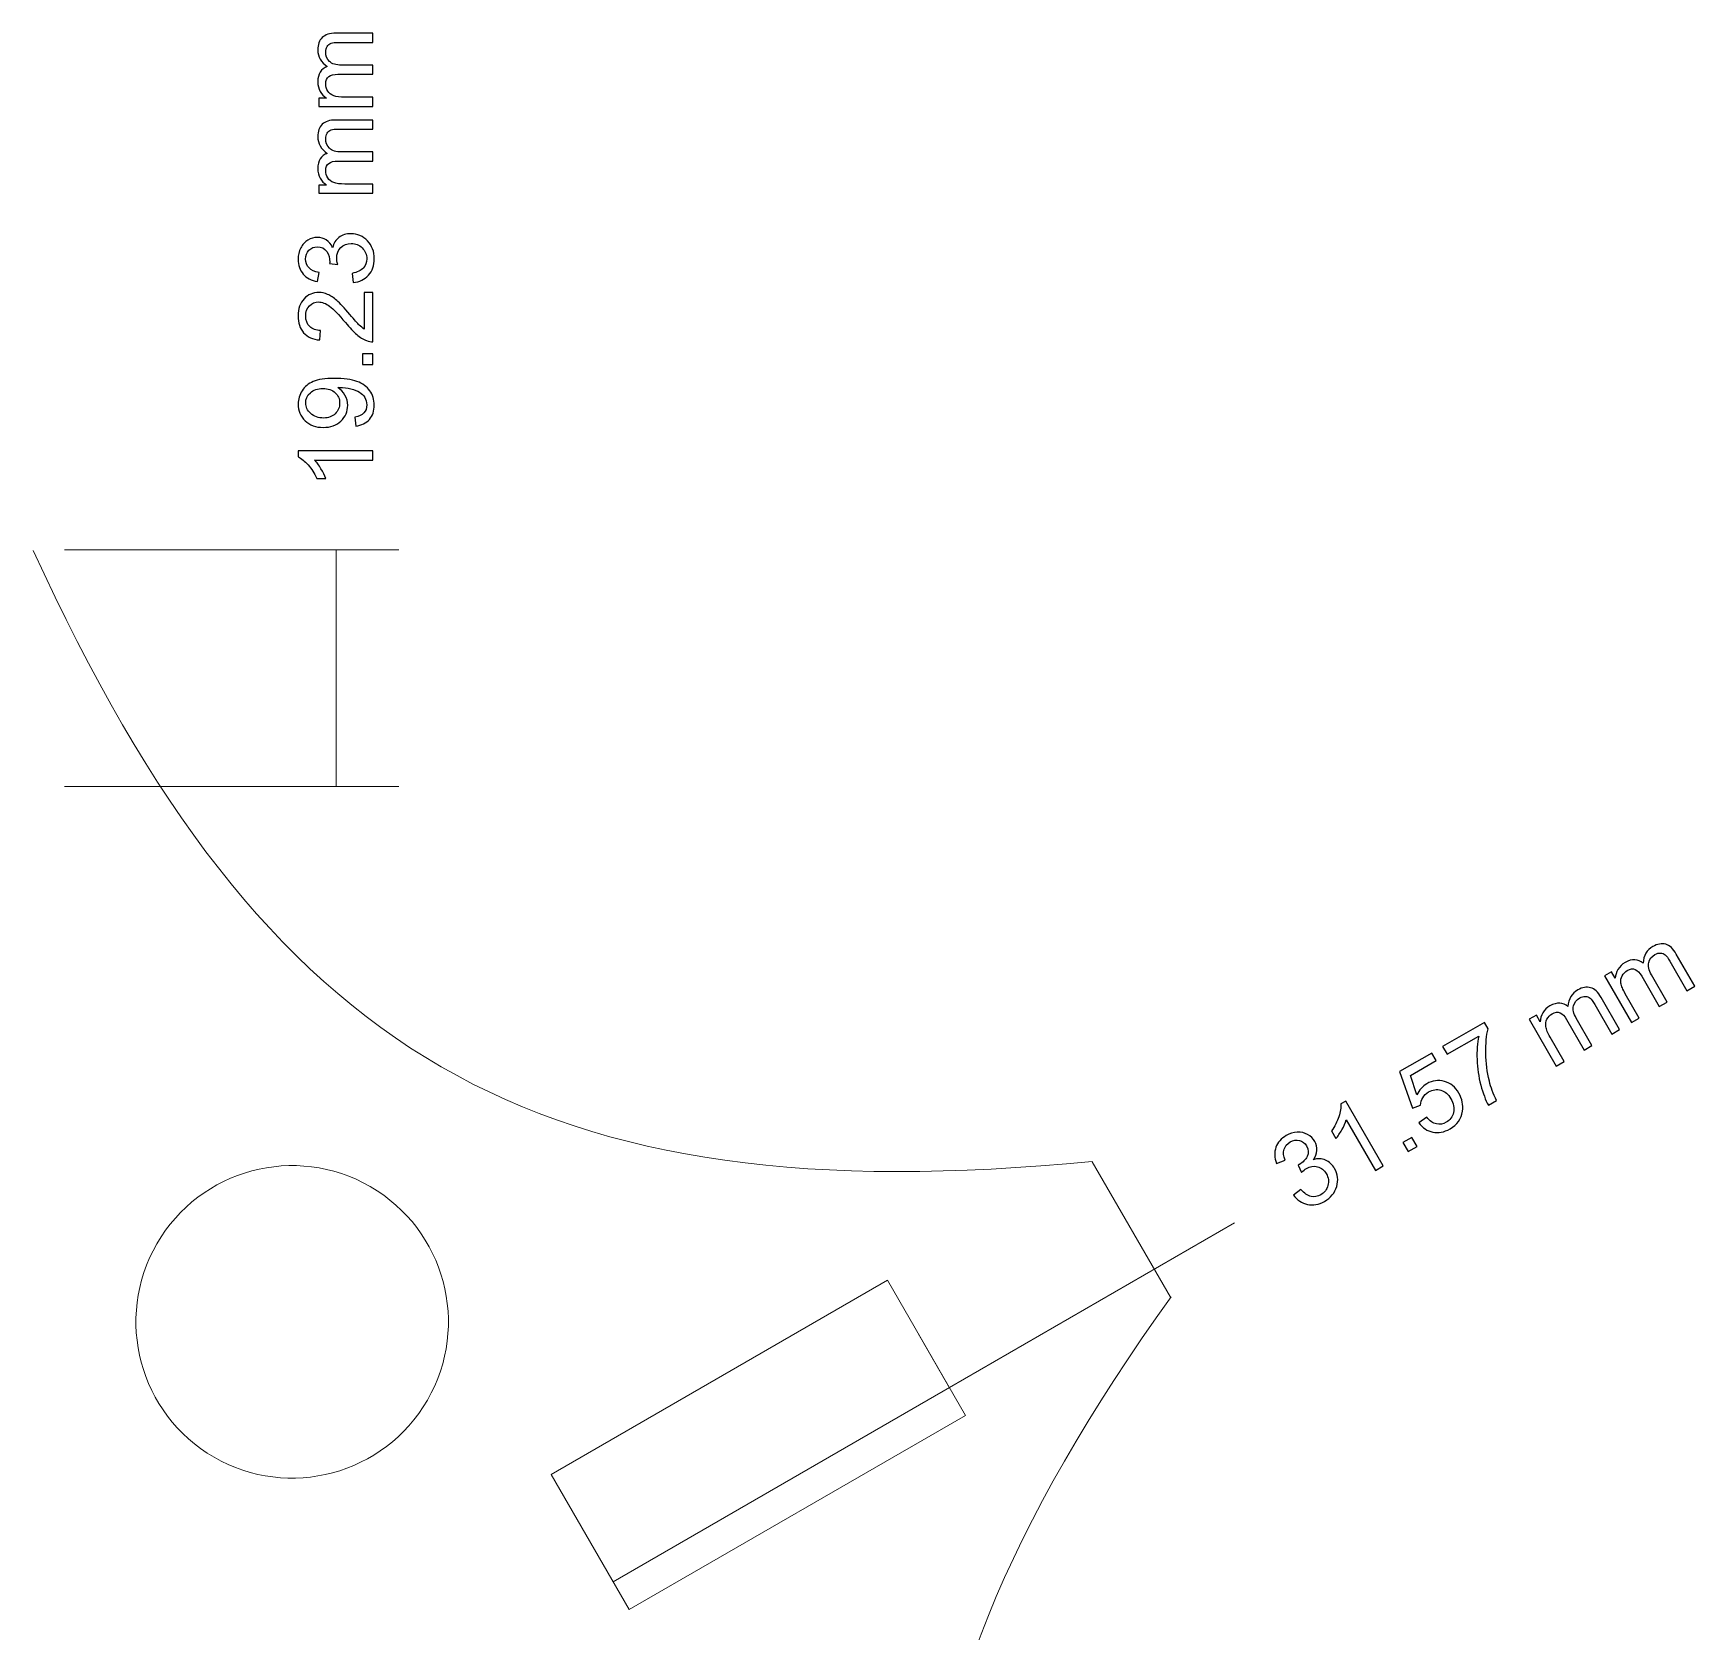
# Model space of a CAD drawing. Header units: millimetres. Extents: x -819 to 558, y -342 to 336.
# Drawn here: x 416.9 to 552, y -163.6 to -33.7 of the extents above; entities that cross this region are included whole.
import ezdxf

# ---------------------------------------------------------------- set-up
doc = ezdxf.new("R2010")
doc.units = ezdxf.units.MM
doc.header["$MEASUREMENT"] = 0
doc.layers.add('#Layer 1', color=7, linetype='Continuous')

msp = doc.modelspace()

# ---------------------------------------------------------------- linework, layer by layer
at = {"layer": '#Layer 1', "color": 250}
for points, knots in [([(444.5457, -39.6601), (444.5457, -39.6601), (440.1557, -39.6601), (440.1557, -39.6601), (440.1557, -39.6601), (440.1557, -39.6601), (440.1557, -38.9955), (440.1557, -38.9955), (440.1557, -38.9955), (440.1557, -38.9955), (440.771, -38.9955), (440.771, -38.9955), (440.771, -38.9955), (440.5565, -38.8572), (440.3829, -38.6737), (440.2531, -38.4451), (440.2531, -38.4451), (440.1218, -38.2165), (440.0555, -37.9555), (440.0555, -37.6634), (440.0555, -37.6634), (440.0555, -37.3388), (440.1233, -37.0721), (440.2587, -36.8647), (440.2587, -36.8647), (440.3942, -36.6558), (440.5819, -36.5091), (440.8246, -36.4244), (440.8246, -36.4244), (440.3123, -36.0759), (440.0555, -35.6243), (440.0555, -35.0683), (440.0555, -35.0683), (440.0555, -34.6323), (440.1769, -34.2979), (440.4182, -34.0636), (440.4182, -34.0636), (440.6595, -33.8294), (441.0306, -33.7122), (441.5316, -33.7122), (441.5316, -33.7122), (441.5316, -33.7122), (444.5457, -33.7122), (444.5457, -33.7122), (444.5457, -33.7122), (444.5457, -33.7122), (444.5457, -34.4517), (444.5457, -34.4517), (444.5457, -34.4517), (444.5457, -34.4517), (441.7799, -34.4517), (441.7799, -34.4517), (441.7799, -34.4517), (441.4822, -34.4517), (441.2677, -34.4757), (441.1364, -34.5236), (441.1364, -34.5236), (441.0066, -34.573), (440.9008, -34.6605), (440.8204, -34.7861), (440.8204, -34.7861), (440.7413, -34.9131), (440.7004, -35.0627), (440.7004, -35.2334), (440.7004, -35.2334), (440.7004, -35.5425), (440.8034, -35.7979), (441.0094, -36.0025), (441.0094, -36.0025), (441.2141, -36.2057), (441.5428, -36.3087), (441.9944, -36.3087), (441.9944, -36.3087), (441.9944, -36.3087), (444.5457, -36.3087), (444.5457, -36.3087), (444.5457, -36.3087), (444.5457, -36.3087), (444.5457, -37.0524), (444.5457, -37.0524), (444.5457, -37.0524), (444.5457, -37.0524), (441.6938, -37.0524), (441.6938, -37.0524), (441.6938, -37.0524), (441.3622, -37.0524), (441.1139, -37.113), (440.9488, -37.2344), (440.9488, -37.2344), (440.7837, -37.3557), (440.7004, -37.5533), (440.7004, -37.8299), (440.7004, -37.8299), (440.7004, -38.0387), (440.7554, -38.232), (440.8669, -38.4098), (440.8669, -38.4098), (440.977, -38.5876), (441.1379, -38.7175), (441.3495, -38.7965), (441.3495, -38.7965), (441.5626, -38.8769), (441.8688, -38.9164), (442.2682, -38.9164), (442.2682, -38.9164), (442.2682, -38.9164), (444.5457, -38.9164), (444.5457, -38.9164), (444.5457, -38.9164), (444.5457, -38.9164), (444.5457, -39.6601), (444.5457, -39.6601)], [0, 0, 0, 0, 0.03571429, 0.03571429, 0.03571429, 0.03571429, 0.07142857, 0.07142857, 0.07142857, 0.07142857, 0.10714286, 0.10714286, 0.10714286, 0.10714286, 0.14285714, 0.14285714, 0.14285714, 0.14285714, 0.17857143, 0.17857143, 0.17857143, 0.17857143, 0.21428571, 0.21428571, 0.21428571, 0.21428571, 0.25, 0.25, 0.25, 0.25, 0.28571429, 0.28571429, 0.28571429, 0.28571429, 0.32142857, 0.32142857, 0.32142857, 0.32142857, 0.35714286, 0.35714286, 0.35714286, 0.35714286, 0.39285714, 0.39285714, 0.39285714, 0.39285714, 0.42857143, 0.42857143, 0.42857143, 0.42857143, 0.46428571, 0.46428571, 0.46428571, 0.46428571, 0.5, 0.5, 0.5, 0.5, 0.53571429, 0.53571429, 0.53571429, 0.53571429, 0.57142857, 0.57142857, 0.57142857, 0.57142857, 0.60714286, 0.60714286, 0.60714286, 0.60714286, 0.64285714, 0.64285714, 0.64285714, 0.64285714, 0.67857143, 0.67857143, 0.67857143, 0.67857143, 0.71428571, 0.71428571, 0.71428571, 0.71428571, 0.75, 0.75, 0.75, 0.75, 0.78571429, 0.78571429, 0.78571429, 0.78571429, 0.82142857, 0.82142857, 0.82142857, 0.82142857, 0.85714286, 0.85714286, 0.85714286, 0.85714286, 0.89285714, 0.89285714, 0.89285714, 0.89285714, 0.92857143, 0.92857143, 0.92857143, 0.92857143, 0.96428571, 0.96428571, 0.96428571, 0.96428571, 1, 1, 1, 1]), ([(444.5457, -46.7129), (444.5457, -46.7129), (440.1557, -46.7129), (440.1557, -46.7129), (440.1557, -46.7129), (440.1557, -46.7129), (440.1557, -46.0483), (440.1557, -46.0483), (440.1557, -46.0483), (440.1557, -46.0483), (440.771, -46.0483), (440.771, -46.0483), (440.771, -46.0483), (440.5565, -45.91), (440.3829, -45.7265), (440.2531, -45.4979), (440.2531, -45.4979), (440.1218, -45.2693), (440.0555, -45.0083), (440.0555, -44.7162), (440.0555, -44.7162), (440.0555, -44.3916), (440.1233, -44.1249), (440.2587, -43.9175), (440.2587, -43.9175), (440.3942, -43.7086), (440.5819, -43.5619), (440.8246, -43.4772), (440.8246, -43.4772), (440.3123, -43.1287), (440.0555, -42.6771), (440.0555, -42.1211), (440.0555, -42.1211), (440.0555, -41.6851), (440.1769, -41.3507), (440.4182, -41.1164), (440.4182, -41.1164), (440.6595, -40.8822), (441.0306, -40.765), (441.5316, -40.765), (441.5316, -40.765), (441.5316, -40.765), (444.5457, -40.765), (444.5457, -40.765), (444.5457, -40.765), (444.5457, -40.765), (444.5457, -41.5045), (444.5457, -41.5045), (444.5457, -41.5045), (444.5457, -41.5045), (441.7799, -41.5045), (441.7799, -41.5045), (441.7799, -41.5045), (441.4822, -41.5045), (441.2677, -41.5285), (441.1364, -41.5764), (441.1364, -41.5764), (441.0066, -41.6258), (440.9008, -41.7133), (440.8204, -41.8389), (440.8204, -41.8389), (440.7413, -41.9659), (440.7004, -42.1155), (440.7004, -42.2862), (440.7004, -42.2862), (440.7004, -42.5953), (440.8034, -42.8507), (441.0094, -43.0553), (441.0094, -43.0553), (441.2141, -43.2585), (441.5428, -43.3615), (441.9944, -43.3615), (441.9944, -43.3615), (441.9944, -43.3615), (444.5457, -43.3615), (444.5457, -43.3615), (444.5457, -43.3615), (444.5457, -43.3615), (444.5457, -44.1052), (444.5457, -44.1052), (444.5457, -44.1052), (444.5457, -44.1052), (441.6938, -44.1052), (441.6938, -44.1052), (441.6938, -44.1052), (441.3622, -44.1052), (441.1139, -44.1658), (440.9488, -44.2872), (440.9488, -44.2872), (440.7837, -44.4085), (440.7004, -44.6061), (440.7004, -44.8827), (440.7004, -44.8827), (440.7004, -45.0915), (440.7554, -45.2848), (440.8669, -45.4626), (440.8669, -45.4626), (440.977, -45.6404), (441.1379, -45.7703), (441.3495, -45.8493), (441.3495, -45.8493), (441.5626, -45.9297), (441.8688, -45.9692), (442.2682, -45.9692), (442.2682, -45.9692), (442.2682, -45.9692), (444.5457, -45.9692), (444.5457, -45.9692), (444.5457, -45.9692), (444.5457, -45.9692), (444.5457, -46.7129), (444.5457, -46.7129)], [0, 0, 0, 0, 0.03571429, 0.03571429, 0.03571429, 0.03571429, 0.07142857, 0.07142857, 0.07142857, 0.07142857, 0.10714286, 0.10714286, 0.10714286, 0.10714286, 0.14285714, 0.14285714, 0.14285714, 0.14285714, 0.17857143, 0.17857143, 0.17857143, 0.17857143, 0.21428571, 0.21428571, 0.21428571, 0.21428571, 0.25, 0.25, 0.25, 0.25, 0.28571429, 0.28571429, 0.28571429, 0.28571429, 0.32142857, 0.32142857, 0.32142857, 0.32142857, 0.35714286, 0.35714286, 0.35714286, 0.35714286, 0.39285714, 0.39285714, 0.39285714, 0.39285714, 0.42857143, 0.42857143, 0.42857143, 0.42857143, 0.46428571, 0.46428571, 0.46428571, 0.46428571, 0.5, 0.5, 0.5, 0.5, 0.53571429, 0.53571429, 0.53571429, 0.53571429, 0.57142857, 0.57142857, 0.57142857, 0.57142857, 0.60714286, 0.60714286, 0.60714286, 0.60714286, 0.64285714, 0.64285714, 0.64285714, 0.64285714, 0.67857143, 0.67857143, 0.67857143, 0.67857143, 0.71428571, 0.71428571, 0.71428571, 0.71428571, 0.75, 0.75, 0.75, 0.75, 0.78571429, 0.78571429, 0.78571429, 0.78571429, 0.82142857, 0.82142857, 0.82142857, 0.82142857, 0.85714286, 0.85714286, 0.85714286, 0.85714286, 0.89285714, 0.89285714, 0.89285714, 0.89285714, 0.92857143, 0.92857143, 0.92857143, 0.92857143, 0.96428571, 0.96428571, 0.96428571, 0.96428571, 1, 1, 1, 1]), ([(442.9455, -53.9773), (442.9455, -53.9773), (442.8467, -53.2336), (442.8467, -53.2336), (442.8467, -53.2336), (443.2686, -53.1476), (443.572, -53.0022), (443.7583, -52.7976), (443.7583, -52.7976), (443.9446, -52.5916), (444.0377, -52.3418), (444.0377, -52.0469), (444.0377, -52.0469), (444.0377, -51.6969), (443.9163, -51.4006), (443.6736, -51.1593), (443.6736, -51.1593), (443.4309, -50.9194), (443.1303, -50.7981), (442.7719, -50.7981), (442.7719, -50.7981), (442.4304, -50.7981), (442.1482, -50.9095), (441.9267, -51.1325), (441.9267, -51.1325), (441.7051, -51.3569), (441.5936, -51.6405), (441.5936, -51.9848), (441.5936, -51.9848), (441.5936, -52.1259), (441.6219, -52.3009), (441.6769, -52.5097), (441.6769, -52.5097), (441.6769, -52.5097), (441.0236, -52.4265), (441.0236, -52.4265), (441.0236, -52.4265), (441.0292, -52.3771), (441.032, -52.3376), (441.032, -52.3065), (441.032, -52.3065), (441.032, -51.9904), (440.9488, -51.7054), (440.7837, -51.4514), (440.7837, -51.4514), (440.6186, -51.1974), (440.3632, -51.0704), (440.0188, -51.0704), (440.0188, -51.0704), (439.7465, -51.0704), (439.5193, -51.1635), (439.3415, -51.3484), (439.3415, -51.3484), (439.1623, -51.5332), (439.072, -51.7717), (439.072, -52.0638), (439.072, -52.0638), (439.072, -52.3531), (439.1637, -52.5944), (439.3443, -52.7863), (439.3443, -52.7863), (439.5264, -52.9796), (439.8001, -53.1038), (440.1642, -53.1589), (440.1642, -53.1589), (440.1642, -53.1589), (440.0315, -53.9025), (440.0315, -53.9025), (440.0315, -53.9025), (439.532, -53.8122), (439.1454, -53.6048), (438.8716, -53.283), (438.8716, -53.283), (438.5978, -52.9599), (438.461, -52.5591), (438.461, -52.0793), (438.461, -52.0793), (438.461, -51.7491), (438.5315, -51.4443), (438.6726, -51.1664), (438.6726, -51.1664), (438.8152, -50.8884), (439.0085, -50.6753), (439.254, -50.5271), (439.254, -50.5271), (439.4995, -50.3804), (439.7592, -50.3056), (440.0358, -50.3056), (440.0358, -50.3056), (440.2968, -50.3056), (440.5353, -50.3761), (440.7512, -50.5172), (440.7512, -50.5172), (440.9657, -50.6584), (441.1364, -50.8658), (441.2634, -51.141), (441.2634, -51.141), (441.3453, -50.7825), (441.5174, -50.5045), (441.7785, -50.3056), (441.7785, -50.3056), (442.0381, -50.108), (442.3641, -50.0092), (442.755, -50.0092), (442.755, -50.0092), (443.2842, -50.0092), (443.7329, -50.2012), (444.1012, -50.5878), (444.1012, -50.5878), (444.4695, -50.973), (444.6529, -51.4613), (444.6529, -52.0511), (444.6529, -52.0511), (444.6529, -52.5831), (444.4949, -53.0248), (444.1774, -53.3762), (444.1774, -53.3762), (443.8613, -53.7275), (443.4507, -53.9279), (442.9455, -53.9773)], [0, 0, 0, 0, 0.03333333, 0.03333333, 0.03333333, 0.03333333, 0.06666667, 0.06666667, 0.06666667, 0.06666667, 0.1, 0.1, 0.1, 0.1, 0.13333333, 0.13333333, 0.13333333, 0.13333333, 0.16666667, 0.16666667, 0.16666667, 0.16666667, 0.2, 0.2, 0.2, 0.2, 0.23333333, 0.23333333, 0.23333333, 0.23333333, 0.26666667, 0.26666667, 0.26666667, 0.26666667, 0.3, 0.3, 0.3, 0.3, 0.33333333, 0.33333333, 0.33333333, 0.33333333, 0.36666667, 0.36666667, 0.36666667, 0.36666667, 0.4, 0.4, 0.4, 0.4, 0.43333333, 0.43333333, 0.43333333, 0.43333333, 0.46666667, 0.46666667, 0.46666667, 0.46666667, 0.5, 0.5, 0.5, 0.5, 0.53333333, 0.53333333, 0.53333333, 0.53333333, 0.56666667, 0.56666667, 0.56666667, 0.56666667, 0.6, 0.6, 0.6, 0.6, 0.63333333, 0.63333333, 0.63333333, 0.63333333, 0.66666667, 0.66666667, 0.66666667, 0.66666667, 0.7, 0.7, 0.7, 0.7, 0.73333333, 0.73333333, 0.73333333, 0.73333333, 0.76666667, 0.76666667, 0.76666667, 0.76666667, 0.8, 0.8, 0.8, 0.8, 0.83333333, 0.83333333, 0.83333333, 0.83333333, 0.86666667, 0.86666667, 0.86666667, 0.86666667, 0.9, 0.9, 0.9, 0.9, 0.93333333, 0.93333333, 0.93333333, 0.93333333, 0.96666667, 0.96666667, 0.96666667, 0.96666667, 1, 1, 1, 1]), ([(443.8303, -54.7788), (443.8303, -54.7788), (444.5457, -54.7788), (444.5457, -54.7788), (444.5457, -54.7788), (444.5457, -54.7788), (444.5457, -58.785), (444.5457, -58.785), (444.5457, -58.785), (444.3665, -58.7906), (444.1943, -58.7624), (444.0292, -58.6989), (444.0292, -58.6989), (443.7555, -58.5973), (443.4874, -58.4336), (443.2235, -58.2092), (443.2235, -58.2092), (442.9582, -57.9835), (442.652, -57.6589), (442.3048, -57.2356), (442.3048, -57.2356), (441.7644, -56.5766), (441.3368, -56.1307), (441.0207, -55.8992), (441.0207, -55.8992), (440.7061, -55.6678), (440.4069, -55.5521), (440.1261, -55.5521), (440.1261, -55.5521), (439.8312, -55.5521), (439.5828, -55.6579), (439.3796, -55.8682), (439.3796, -55.8682), (439.1778, -56.0799), (439.0762, -56.355), (439.0762, -56.6937), (439.0762, -56.6937), (439.0762, -57.0521), (439.1835, -57.3386), (439.3994, -57.5531), (439.3994, -57.5531), (439.6138, -57.769), (439.9116, -57.8776), (440.2912, -57.8805), (440.2912, -57.8805), (440.2912, -57.8805), (440.2136, -58.6453), (440.2136, -58.6453), (440.2136, -58.6453), (439.6421, -58.5931), (439.2074, -58.3955), (438.9083, -58.054), (438.9083, -58.054), (438.6091, -57.7125), (438.461, -57.2525), (438.461, -56.6768), (438.461, -56.6768), (438.461, -56.0954), (438.6218, -55.6354), (438.9436, -55.2967), (438.9436, -55.2967), (439.2667, -54.9566), (439.6661, -54.7873), (440.143, -54.7873), (440.143, -54.7873), (440.3857, -54.7873), (440.6242, -54.8367), (440.8585, -54.9369), (440.8585, -54.9369), (441.0927, -55.0356), (441.3396, -55.2007), (441.5979, -55.4308), (441.5979, -55.4308), (441.8575, -55.6608), (442.2131, -56.0432), (442.6647, -56.578), (442.6647, -56.578), (443.04, -57.0239), (443.294, -57.3104), (443.4281, -57.4374), (443.4281, -57.4374), (443.5607, -57.5644), (443.6948, -57.6688), (443.8303, -57.752), (443.8303, -57.752), (443.8303, -57.752), (443.8303, -54.7788), (443.8303, -54.7788)], [0, 0, 0, 0, 0.04545455, 0.04545455, 0.04545455, 0.04545455, 0.09090909, 0.09090909, 0.09090909, 0.09090909, 0.13636364, 0.13636364, 0.13636364, 0.13636364, 0.18181818, 0.18181818, 0.18181818, 0.18181818, 0.22727273, 0.22727273, 0.22727273, 0.22727273, 0.27272727, 0.27272727, 0.27272727, 0.27272727, 0.31818182, 0.31818182, 0.31818182, 0.31818182, 0.36363636, 0.36363636, 0.36363636, 0.36363636, 0.40909091, 0.40909091, 0.40909091, 0.40909091, 0.45454545, 0.45454545, 0.45454545, 0.45454545, 0.5, 0.5, 0.5, 0.5, 0.54545455, 0.54545455, 0.54545455, 0.54545455, 0.59090909, 0.59090909, 0.59090909, 0.59090909, 0.63636364, 0.63636364, 0.63636364, 0.63636364, 0.68181818, 0.68181818, 0.68181818, 0.68181818, 0.72727273, 0.72727273, 0.72727273, 0.72727273, 0.77272727, 0.77272727, 0.77272727, 0.77272727, 0.81818182, 0.81818182, 0.81818182, 0.81818182, 0.86363636, 0.86363636, 0.86363636, 0.86363636, 0.90909091, 0.90909091, 0.90909091, 0.90909091, 0.95454545, 0.95454545, 0.95454545, 0.95454545, 1, 1, 1, 1]), ([(444.5457, -60.625), (444.5457, -60.625), (443.6976, -60.625), (443.6976, -60.625), (443.6976, -60.625), (443.6976, -60.625), (443.6976, -59.777), (443.6976, -59.777), (443.6976, -59.777), (443.6976, -59.777), (444.5457, -59.777), (444.5457, -59.777), (444.5457, -59.777), (444.5457, -59.777), (444.5457, -60.625), (444.5457, -60.625)], [0, 0, 0, 0, 0.25, 0.25, 0.25, 0.25, 0.5, 0.5, 0.5, 0.5, 0.75, 0.75, 0.75, 0.75, 1, 1, 1, 1]), ([(443.1445, -65.6402), (443.1445, -65.6402), (443.0781, -64.9247), (443.0781, -64.9247), (443.0781, -64.9247), (443.414, -64.864), (443.6581, -64.7483), (443.8105, -64.5776), (443.8105, -64.5776), (443.9615, -64.4068), (444.0377, -64.1881), (444.0377, -63.92), (444.0377, -63.92), (444.0377, -63.6914), (443.9855, -63.491), (443.8797, -63.3189), (443.8797, -63.3189), (443.7752, -63.1467), (443.6355, -63.0056), (443.4606, -62.8955), (443.4606, -62.8955), (443.2856, -62.7841), (443.0485, -62.6923), (442.7522, -62.6175), (442.7522, -62.6175), (442.4544, -62.5442), (442.151, -62.5061), (441.842, -62.5061), (441.842, -62.5061), (441.8095, -62.5061), (441.7587, -62.5075), (441.6938, -62.5103), (441.6938, -62.5103), (441.9295, -62.6599), (442.1228, -62.8631), (442.2696, -63.1199), (442.2696, -63.1199), (442.4177, -63.3781), (442.4911, -63.6575), (442.4911, -63.9567), (442.4911, -63.9567), (442.4911, -64.459), (442.3091, -64.8838), (441.945, -65.2309), (441.945, -65.2309), (441.5809, -65.5781), (441.1026, -65.7516), (440.5071, -65.7516), (440.5071, -65.7516), (439.8918, -65.7516), (439.3979, -65.571), (439.0226, -65.2084), (439.0226, -65.2084), (438.6472, -64.8457), (438.461, -64.3913), (438.461, -63.8452), (438.461, -63.8452), (438.461, -63.4515), (438.5668, -63.0917), (438.7785, -62.7643), (438.7785, -62.7643), (438.9901, -62.4383), (439.2935, -62.19), (439.6858, -62.0206), (439.6858, -62.0206), (440.0781, -61.8513), (440.6468, -61.7666), (441.3919, -61.7666), (441.3919, -61.7666), (442.1651, -61.7666), (442.7818, -61.8499), (443.2418, -62.0178), (443.2418, -62.0178), (443.7004, -62.1872), (444.049, -62.4369), (444.2889, -62.7685), (444.2889, -62.7685), (444.5288, -63.1016), (444.6487, -63.4896), (444.6487, -63.9369), (444.6487, -63.9369), (444.6487, -64.4111), (444.5175, -64.7977), (444.2536, -65.0983), (444.2536, -65.0983), (443.9911, -65.3989), (443.6214, -65.5795), (443.1445, -65.6402)], [0, 0, 0, 0, 0.04545455, 0.04545455, 0.04545455, 0.04545455, 0.09090909, 0.09090909, 0.09090909, 0.09090909, 0.13636364, 0.13636364, 0.13636364, 0.13636364, 0.18181818, 0.18181818, 0.18181818, 0.18181818, 0.22727273, 0.22727273, 0.22727273, 0.22727273, 0.27272727, 0.27272727, 0.27272727, 0.27272727, 0.31818182, 0.31818182, 0.31818182, 0.31818182, 0.36363636, 0.36363636, 0.36363636, 0.36363636, 0.40909091, 0.40909091, 0.40909091, 0.40909091, 0.45454545, 0.45454545, 0.45454545, 0.45454545, 0.5, 0.5, 0.5, 0.5, 0.54545455, 0.54545455, 0.54545455, 0.54545455, 0.59090909, 0.59090909, 0.59090909, 0.59090909, 0.63636364, 0.63636364, 0.63636364, 0.63636364, 0.68181818, 0.68181818, 0.68181818, 0.68181818, 0.72727273, 0.72727273, 0.72727273, 0.72727273, 0.77272727, 0.77272727, 0.77272727, 0.77272727, 0.81818182, 0.81818182, 0.81818182, 0.81818182, 0.86363636, 0.86363636, 0.86363636, 0.86363636, 0.90909091, 0.90909091, 0.90909091, 0.90909091, 0.95454545, 0.95454545, 0.95454545, 0.95454545, 1, 1, 1, 1]), ([(440.469, -62.5936), (440.0428, -62.5936), (439.7027, -62.7064), (439.453, -62.9336), (439.453, -62.9336), (439.2018, -63.1622), (439.0762, -63.4346), (439.0762, -63.7549), (439.0762, -63.7549), (439.0762, -64.0851), (439.2117, -64.373), (439.4812, -64.6185), (439.4812, -64.6185), (439.7521, -64.864), (440.1021, -64.9868), (440.5311, -64.9868), (440.5311, -64.9868), (440.9177, -64.9868), (441.231, -64.8697), (441.4723, -64.6368), (441.4723, -64.6368), (441.7136, -64.404), (441.8335, -64.1176), (441.8335, -63.7761), (441.8335, -63.7761), (441.8335, -63.4303), (441.7136, -63.1481), (441.4723, -62.9266), (441.4723, -62.9266), (441.231, -62.7036), (440.8966, -62.5936), (440.469, -62.5936)], [0, 0, 0, 0, 0.125, 0.125, 0.125, 0.125, 0.25, 0.25, 0.25, 0.25, 0.375, 0.375, 0.375, 0.375, 0.5, 0.5, 0.5, 0.5, 0.625, 0.625, 0.625, 0.625, 0.75, 0.75, 0.75, 0.75, 0.875, 0.875, 0.875, 0.875, 1, 1, 1, 1]), ([(444.5457, -67.6581), (444.5457, -67.6581), (444.5457, -68.4017), (444.5457, -68.4017), (444.5457, -68.4017), (444.5457, -68.4017), (439.8043, -68.4017), (439.8043, -68.4017), (439.8043, -68.4017), (439.9751, -68.5809), (440.1458, -68.8152), (440.3166, -69.1059), (440.3166, -69.1059), (440.4873, -69.398), (440.6157, -69.659), (440.7004, -69.8904), (440.7004, -69.8904), (440.7004, -69.8904), (439.9821, -69.8904), (439.9821, -69.8904), (439.9821, -69.8904), (439.786, -69.4742), (439.5489, -69.1101), (439.2709, -68.7982), (439.2709, -68.7982), (438.9915, -68.4878), (438.722, -68.2662), (438.461, -68.1364), (438.461, -68.1364), (438.461, -68.1364), (438.461, -67.6581), (438.461, -67.6581), (438.461, -67.6581), (438.461, -67.6581), (444.5457, -67.6581), (444.5457, -67.6581)], [0, 0, 0, 0, 0.11111111, 0.11111111, 0.11111111, 0.11111111, 0.22222222, 0.22222222, 0.22222222, 0.22222222, 0.33333333, 0.33333333, 0.33333333, 0.33333333, 0.44444444, 0.44444444, 0.44444444, 0.44444444, 0.55555556, 0.55555556, 0.55555556, 0.55555556, 0.66666667, 0.66666667, 0.66666667, 0.66666667, 0.77777778, 0.77777778, 0.77777778, 0.77777778, 0.88888889, 0.88888889, 0.88888889, 0.88888889, 1, 1, 1, 1]), ([(546.8459, -114.1298), (546.8459, -114.1298), (544.6571, -110.3239), (544.6571, -110.3239), (544.6571, -110.3239), (544.6571, -110.3239), (545.2343, -109.9923), (545.2343, -109.9923), (545.2343, -109.9923), (545.2343, -109.9923), (545.542, -110.5272), (545.542, -110.5272), (545.542, -110.5272), (545.5532, -110.2717), (545.6266, -110.0305), (545.7592, -109.8032), (545.7592, -109.8032), (545.8919, -109.5761), (546.0852, -109.3884), (546.3393, -109.2431), (546.3393, -109.2431), (546.62, -109.0808), (546.8854, -109.0074), (547.1323, -109.0201), (547.1323, -109.0201), (547.3806, -109.0342), (547.6022, -109.1245), (547.7969, -109.2911), (547.7969, -109.2911), (547.8421, -108.6744), (548.1059, -108.227), (548.5886, -107.9491), (548.5886, -107.9491), (548.9653, -107.7332), (549.3167, -107.6697), (549.6398, -107.7628), (549.6398, -107.7628), (549.963, -107.8545), (550.2495, -108.1184), (550.4992, -108.5531), (550.4992, -108.5531), (550.4992, -108.5531), (552.0006, -111.165), (552.0006, -111.165), (552.0006, -111.165), (552.0006, -111.165), (551.36, -111.5333), (551.36, -111.5333), (551.36, -111.5333), (551.36, -111.5333), (549.9814, -109.1373), (549.9814, -109.1373), (549.9814, -109.1373), (549.8332, -108.879), (549.7062, -108.7054), (549.5989, -108.6152), (549.5989, -108.6152), (549.4917, -108.5262), (549.3633, -108.4782), (549.2137, -108.4725), (549.2137, -108.4725), (549.0641, -108.4655), (548.9146, -108.5051), (548.7663, -108.5911), (548.7663, -108.5911), (548.4996, -108.745), (548.3289, -108.9609), (548.2541, -109.2417), (548.2541, -109.2417), (548.1794, -109.5211), (548.2541, -109.8569), (548.4799, -110.2478), (548.4799, -110.2478), (548.4799, -110.2478), (549.7513, -112.459), (549.7513, -112.459), (549.7513, -112.459), (549.7513, -112.459), (549.1064, -112.8301), (549.1064, -112.8301), (549.1064, -112.8301), (549.1064, -112.8301), (547.684, -110.3579), (547.684, -110.3579), (547.684, -110.3579), (547.5204, -110.0714), (547.344, -109.8865), (547.1563, -109.8032), (547.1563, -109.8032), (546.9686, -109.72), (546.7555, -109.7469), (546.517, -109.8851), (546.517, -109.8851), (546.335, -109.9895), (546.1953, -110.1335), (546.0951, -110.3169), (546.0951, -110.3169), (545.9964, -110.5018), (545.9653, -110.7049), (546.002, -110.9293), (546.002, -110.9293), (546.0387, -111.1537), (546.1558, -111.4388), (546.3547, -111.7845), (546.3547, -111.7845), (546.3547, -111.7845), (547.4907, -113.7586), (547.4907, -113.7586), (547.4907, -113.7586), (547.4907, -113.7586), (546.8459, -114.1298), (546.8459, -114.1298)], [0, 0, 0, 0, 0.03571429, 0.03571429, 0.03571429, 0.03571429, 0.07142857, 0.07142857, 0.07142857, 0.07142857, 0.10714286, 0.10714286, 0.10714286, 0.10714286, 0.14285714, 0.14285714, 0.14285714, 0.14285714, 0.17857143, 0.17857143, 0.17857143, 0.17857143, 0.21428571, 0.21428571, 0.21428571, 0.21428571, 0.25, 0.25, 0.25, 0.25, 0.28571429, 0.28571429, 0.28571429, 0.28571429, 0.32142857, 0.32142857, 0.32142857, 0.32142857, 0.35714286, 0.35714286, 0.35714286, 0.35714286, 0.39285714, 0.39285714, 0.39285714, 0.39285714, 0.42857143, 0.42857143, 0.42857143, 0.42857143, 0.46428571, 0.46428571, 0.46428571, 0.46428571, 0.5, 0.5, 0.5, 0.5, 0.53571429, 0.53571429, 0.53571429, 0.53571429, 0.57142857, 0.57142857, 0.57142857, 0.57142857, 0.60714286, 0.60714286, 0.60714286, 0.60714286, 0.64285714, 0.64285714, 0.64285714, 0.64285714, 0.67857143, 0.67857143, 0.67857143, 0.67857143, 0.71428571, 0.71428571, 0.71428571, 0.71428571, 0.75, 0.75, 0.75, 0.75, 0.78571429, 0.78571429, 0.78571429, 0.78571429, 0.82142857, 0.82142857, 0.82142857, 0.82142857, 0.85714286, 0.85714286, 0.85714286, 0.85714286, 0.89285714, 0.89285714, 0.89285714, 0.89285714, 0.92857143, 0.92857143, 0.92857143, 0.92857143, 0.96428571, 0.96428571, 0.96428571, 0.96428571, 1, 1, 1, 1]), ([(540.738, -117.6562), (540.738, -117.6562), (538.5492, -113.8503), (538.5492, -113.8503), (538.5492, -113.8503), (538.5492, -113.8503), (539.1264, -113.5187), (539.1264, -113.5187), (539.1264, -113.5187), (539.1264, -113.5187), (539.4341, -114.0536), (539.4341, -114.0536), (539.4341, -114.0536), (539.4453, -113.7981), (539.5187, -113.5569), (539.6513, -113.3296), (539.6513, -113.3296), (539.784, -113.1025), (539.9773, -112.9148), (540.2314, -112.7695), (540.2314, -112.7695), (540.5121, -112.6072), (540.7775, -112.5338), (541.0244, -112.5465), (541.0244, -112.5465), (541.2727, -112.5606), (541.4943, -112.6509), (541.689, -112.8175), (541.689, -112.8175), (541.7342, -112.2008), (541.998, -111.7534), (542.4807, -111.4755), (542.4807, -111.4755), (542.8574, -111.2596), (543.2088, -111.1961), (543.5319, -111.2892), (543.5319, -111.2892), (543.8551, -111.3809), (544.1416, -111.6448), (544.3913, -112.0795), (544.3913, -112.0795), (544.3913, -112.0795), (545.8927, -114.6914), (545.8927, -114.6914), (545.8927, -114.6914), (545.8927, -114.6914), (545.2521, -115.0597), (545.2521, -115.0597), (545.2521, -115.0597), (545.2521, -115.0597), (543.8735, -112.6637), (543.8735, -112.6637), (543.8735, -112.6637), (543.7253, -112.4054), (543.5983, -112.2318), (543.491, -112.1416), (543.491, -112.1416), (543.3838, -112.0526), (543.2554, -112.0046), (543.1058, -111.9989), (543.1058, -111.9989), (542.9562, -111.9919), (542.8067, -112.0315), (542.6584, -112.1175), (542.6584, -112.1175), (542.3917, -112.2714), (542.221, -112.4873), (542.1462, -112.7681), (542.1462, -112.7681), (542.0715, -113.0475), (542.1462, -113.3833), (542.372, -113.7742), (542.372, -113.7742), (542.372, -113.7742), (543.6434, -115.9854), (543.6434, -115.9854), (543.6434, -115.9854), (543.6434, -115.9854), (542.9985, -116.3565), (542.9985, -116.3565), (542.9985, -116.3565), (542.9985, -116.3565), (541.5761, -113.8843), (541.5761, -113.8843), (541.5761, -113.8843), (541.4125, -113.5978), (541.2361, -113.4129), (541.0484, -113.3296), (541.0484, -113.3296), (540.8607, -113.2464), (540.6476, -113.2733), (540.4091, -113.4115), (540.4091, -113.4115), (540.2271, -113.5159), (540.0874, -113.6599), (539.9872, -113.8433), (539.9872, -113.8433), (539.8885, -114.0282), (539.8574, -114.2313), (539.8941, -114.4557), (539.8941, -114.4557), (539.9308, -114.6801), (540.0479, -114.9652), (540.2468, -115.3109), (540.2468, -115.3109), (540.2468, -115.3109), (541.3828, -117.285), (541.3828, -117.285), (541.3828, -117.285), (541.3828, -117.285), (540.738, -117.6562), (540.738, -117.6562)], [0, 0, 0, 0, 0.03571429, 0.03571429, 0.03571429, 0.03571429, 0.07142857, 0.07142857, 0.07142857, 0.07142857, 0.10714286, 0.10714286, 0.10714286, 0.10714286, 0.14285714, 0.14285714, 0.14285714, 0.14285714, 0.17857143, 0.17857143, 0.17857143, 0.17857143, 0.21428571, 0.21428571, 0.21428571, 0.21428571, 0.25, 0.25, 0.25, 0.25, 0.28571429, 0.28571429, 0.28571429, 0.28571429, 0.32142857, 0.32142857, 0.32142857, 0.32142857, 0.35714286, 0.35714286, 0.35714286, 0.35714286, 0.39285714, 0.39285714, 0.39285714, 0.39285714, 0.42857143, 0.42857143, 0.42857143, 0.42857143, 0.46428571, 0.46428571, 0.46428571, 0.46428571, 0.5, 0.5, 0.5, 0.5, 0.53571429, 0.53571429, 0.53571429, 0.53571429, 0.57142857, 0.57142857, 0.57142857, 0.57142857, 0.60714286, 0.60714286, 0.60714286, 0.60714286, 0.64285714, 0.64285714, 0.64285714, 0.64285714, 0.67857143, 0.67857143, 0.67857143, 0.67857143, 0.71428571, 0.71428571, 0.71428571, 0.71428571, 0.75, 0.75, 0.75, 0.75, 0.78571429, 0.78571429, 0.78571429, 0.78571429, 0.82142857, 0.82142857, 0.82142857, 0.82142857, 0.85714286, 0.85714286, 0.85714286, 0.85714286, 0.89285714, 0.89285714, 0.89285714, 0.89285714, 0.92857143, 0.92857143, 0.92857143, 0.92857143, 0.96428571, 0.96428571, 0.96428571, 0.96428571, 1, 1, 1, 1]), ([(531.8612, -116.7006), (531.8612, -116.7006), (531.5055, -116.0798), (531.5055, -116.0798), (531.5055, -116.0798), (531.5055, -116.0798), (534.905, -114.1254), (534.905, -114.1254), (534.905, -114.1254), (534.905, -114.1254), (535.1942, -114.6264), (535.1942, -114.6264), (535.1942, -114.6264), (535.0644, -115.1753), (535.0037, -115.8385), (535.015, -116.6175), (535.015, -116.6175), (535.0263, -117.3964), (535.1208, -118.1485), (535.3001, -118.8752), (535.3001, -118.8752), (535.4242, -119.3889), (535.6189, -119.918), (535.8842, -120.4614), (535.8842, -120.4614), (535.8842, -120.4614), (535.221, -120.8423), (535.221, -120.8423), (535.221, -120.8423), (534.9896, -120.4247), (534.785, -119.8785), (534.603, -119.204), (534.603, -119.204), (534.4223, -118.5295), (534.3207, -117.8381), (534.2982, -117.1269), (534.2982, -117.1269), (534.2756, -116.4171), (534.3207, -115.7821), (534.4336, -115.2204), (534.4336, -115.2204), (534.4336, -115.2204), (531.8612, -116.7006), (531.8612, -116.7006)], [0, 0, 0, 0, 0.09090909, 0.09090909, 0.09090909, 0.09090909, 0.18181818, 0.18181818, 0.18181818, 0.18181818, 0.27272727, 0.27272727, 0.27272727, 0.27272727, 0.36363636, 0.36363636, 0.36363636, 0.36363636, 0.45454545, 0.45454545, 0.45454545, 0.45454545, 0.54545455, 0.54545455, 0.54545455, 0.54545455, 0.63636364, 0.63636364, 0.63636364, 0.63636364, 0.72727273, 0.72727273, 0.72727273, 0.72727273, 0.81818182, 0.81818182, 0.81818182, 0.81818182, 0.90909091, 0.90909091, 0.90909091, 0.90909091, 1, 1, 1, 1]), ([(529.5738, -122.2683), (529.5738, -122.2683), (530.2187, -121.821), (530.2187, -121.821), (530.2187, -121.821), (530.4586, -122.1216), (530.7168, -122.3036), (530.9948, -122.3643), (530.9948, -122.3643), (531.2728, -122.425), (531.5409, -122.3812), (531.7991, -122.233), (531.7991, -122.233), (532.1097, -122.0539), (532.3058, -121.7858), (532.3862, -121.4287), (532.3862, -121.4287), (532.4666, -121.0703), (532.3947, -120.6978), (532.1731, -120.3112), (532.1731, -120.3112), (531.9615, -119.9442), (531.6906, -119.7128), (531.3618, -119.6197), (531.3618, -119.6197), (531.033, -119.5251), (530.7013, -119.5746), (530.3669, -119.7664), (530.3669, -119.7664), (530.1595, -119.8864), (529.9986, -120.0416), (529.8857, -120.2321), (529.8857, -120.2321), (529.7729, -120.4226), (529.7122, -120.6201), (529.7023, -120.8262), (529.7023, -120.8262), (529.7023, -120.8262), (529.0518, -121.0956), (529.0518, -121.0956), (529.0518, -121.0956), (529.0518, -121.0956), (528.0089, -118.1042), (528.0089, -118.1042), (528.0089, -118.1042), (528.0089, -118.1042), (530.621, -116.6027), (530.621, -116.6027), (530.621, -116.6027), (530.621, -116.6027), (530.9751, -117.2193), (530.9751, -117.2193), (530.9751, -117.2193), (530.9751, -117.2193), (528.8796, -118.4244), (528.8796, -118.4244), (528.8796, -118.4244), (528.8796, -118.4244), (529.4088, -119.9992), (529.4088, -119.9992), (529.4088, -119.9992), (529.5979, -119.5971), (529.8645, -119.2979), (530.2117, -119.0989), (530.2117, -119.0989), (530.6704, -118.8351), (531.1487, -118.7716), (531.6467, -118.907), (531.6467, -118.907), (532.1449, -119.0439), (532.5373, -119.3615), (532.8237, -119.861), (532.8237, -119.861), (533.0974, -120.3365), (533.1948, -120.8261), (533.1172, -121.3328), (533.1172, -121.3328), (533.0241, -121.9509), (532.6868, -122.4278), (532.104, -122.7636), (532.104, -122.7636), (531.627, -123.0373), (531.1599, -123.1277), (530.7042, -123.0346), (530.7042, -123.0346), (530.2484, -122.9414), (529.8716, -122.686), (529.5738, -122.2683)], [0, 0, 0, 0, 0.04545455, 0.04545455, 0.04545455, 0.04545455, 0.09090909, 0.09090909, 0.09090909, 0.09090909, 0.13636364, 0.13636364, 0.13636364, 0.13636364, 0.18181818, 0.18181818, 0.18181818, 0.18181818, 0.22727273, 0.22727273, 0.22727273, 0.22727273, 0.27272727, 0.27272727, 0.27272727, 0.27272727, 0.31818182, 0.31818182, 0.31818182, 0.31818182, 0.36363636, 0.36363636, 0.36363636, 0.36363636, 0.40909091, 0.40909091, 0.40909091, 0.40909091, 0.45454545, 0.45454545, 0.45454545, 0.45454545, 0.5, 0.5, 0.5, 0.5, 0.54545455, 0.54545455, 0.54545455, 0.54545455, 0.59090909, 0.59090909, 0.59090909, 0.59090909, 0.63636364, 0.63636364, 0.63636364, 0.63636364, 0.68181818, 0.68181818, 0.68181818, 0.68181818, 0.72727273, 0.72727273, 0.72727273, 0.72727273, 0.77272727, 0.77272727, 0.77272727, 0.77272727, 0.81818182, 0.81818182, 0.81818182, 0.81818182, 0.86363636, 0.86363636, 0.86363636, 0.86363636, 0.90909091, 0.90909091, 0.90909091, 0.90909091, 0.95454545, 0.95454545, 0.95454545, 0.95454545, 1, 1, 1, 1]), ([(526.6788, -125.7777), (526.6788, -125.7777), (526.034, -126.1488), (526.034, -126.1488), (526.034, -126.1488), (526.034, -126.1488), (523.6717, -122.0382), (523.6717, -122.0382), (523.6717, -122.0382), (523.6012, -122.2767), (523.4827, -122.542), (523.3161, -122.8341), (523.3161, -122.8341), (523.1482, -123.1275), (522.986, -123.3689), (522.8279, -123.5579), (522.8279, -123.5579), (522.8279, -123.5579), (522.4695, -122.9343), (522.4695, -122.9343), (522.4695, -122.9343), (522.7333, -122.5575), (522.9309, -122.1708), (523.0607, -121.7743), (523.0607, -121.7743), (523.192, -121.3778), (523.2484, -121.0335), (523.2315, -120.7428), (523.2315, -120.7428), (523.2315, -120.7428), (523.6464, -120.5029), (523.6464, -120.5029), (523.6464, -120.5029), (523.6464, -120.5029), (526.6788, -125.7777), (526.6788, -125.7777)], [0, 0, 0, 0, 0.11111111, 0.11111111, 0.11111111, 0.11111111, 0.22222222, 0.22222222, 0.22222222, 0.22222222, 0.33333333, 0.33333333, 0.33333333, 0.33333333, 0.44444444, 0.44444444, 0.44444444, 0.44444444, 0.55555556, 0.55555556, 0.55555556, 0.55555556, 0.66666667, 0.66666667, 0.66666667, 0.66666667, 0.77777778, 0.77777778, 0.77777778, 0.77777778, 0.88888889, 0.88888889, 0.88888889, 0.88888889, 1, 1, 1, 1]), ([(519.3777, -128.1406), (519.3777, -128.1406), (519.9732, -127.6834), (519.9732, -127.6834), (519.9732, -127.6834), (520.2583, -128.0066), (520.5349, -128.1971), (520.8058, -128.2564), (520.8058, -128.2564), (521.0768, -128.3156), (521.3392, -128.2704), (521.5961, -128.1237), (521.5961, -128.1237), (521.898, -127.9501), (522.0941, -127.6976), (522.183, -127.3674), (522.183, -127.3674), (522.2706, -127.0372), (522.2254, -126.7155), (522.0476, -126.4049), (522.0476, -126.4049), (521.8769, -126.1086), (521.6397, -125.9209), (521.335, -125.8391), (521.335, -125.8391), (521.0315, -125.7587), (520.7296, -125.8038), (520.4318, -125.9759), (520.4318, -125.9759), (520.3091, -126.0451), (520.1722, -126.1566), (520.017, -126.309), (520.017, -126.309), (520.017, -126.309), (519.7644, -125.7022), (519.7644, -125.7022), (519.7644, -125.7022), (519.8095, -125.6811), (519.8448, -125.6641), (519.8716, -125.6486), (519.8716, -125.6486), (520.1468, -125.4905), (520.3528, -125.2775), (520.4897, -125.0079), (520.4897, -125.0079), (520.6266, -124.7385), (520.6097, -124.4533), (520.4389, -124.1556), (520.4389, -124.1556), (520.3021, -123.9186), (520.1102, -123.769), (519.8604, -123.7055), (519.8604, -123.7055), (519.6106, -123.642), (519.3595, -123.6843), (519.1068, -123.8297), (519.1068, -123.8297), (518.8557, -123.9736), (518.692, -124.1726), (518.6158, -124.4266), (518.6158, -124.4266), (518.5395, -124.6806), (518.5678, -124.9783), (518.7004, -125.3212), (518.7004, -125.3212), (518.7004, -125.3212), (517.9906, -125.5766), (517.9906, -125.5766), (517.9906, -125.5766), (517.8198, -125.0996), (517.8072, -124.6623), (517.9497, -124.2629), (517.9497, -124.2629), (518.0922, -123.8649), (518.3716, -123.546), (518.7879, -123.3075), (518.7879, -123.3075), (519.0743, -123.1425), (519.3736, -123.0522), (519.6854, -123.0366), (519.6854, -123.0366), (519.9973, -123.0211), (520.2781, -123.0818), (520.5278, -123.2214), (520.5278, -123.2214), (520.779, -123.3612), (520.9723, -123.5489), (521.1092, -123.7888), (521.1092, -123.7888), (521.2405, -124.0159), (521.2983, -124.2573), (521.2828, -124.5126), (521.2828, -124.5126), (521.2686, -124.7695), (521.1727, -125.022), (520.9977, -125.269), (520.9977, -125.269), (521.3491, -125.1617), (521.6764, -125.1717), (521.9785, -125.2986), (521.9785, -125.2986), (522.279, -125.4256), (522.5273, -125.6585), (522.7235, -125.9971), (522.7235, -125.9971), (522.9874, -126.4558), (523.0424, -126.9412), (522.8915, -127.452), (522.8915, -127.452), (522.7405, -127.9628), (522.4102, -128.3664), (521.8994, -128.6599), (521.8994, -128.6599), (521.4379, -128.9252), (520.9765, -129.0085), (520.5136, -128.9083), (520.5136, -128.9083), (520.0508, -128.8081), (519.6727, -128.5526), (519.3777, -128.1406)], [0, 0, 0, 0, 0.03333333, 0.03333333, 0.03333333, 0.03333333, 0.06666667, 0.06666667, 0.06666667, 0.06666667, 0.1, 0.1, 0.1, 0.1, 0.13333333, 0.13333333, 0.13333333, 0.13333333, 0.16666667, 0.16666667, 0.16666667, 0.16666667, 0.2, 0.2, 0.2, 0.2, 0.23333333, 0.23333333, 0.23333333, 0.23333333, 0.26666667, 0.26666667, 0.26666667, 0.26666667, 0.3, 0.3, 0.3, 0.3, 0.33333333, 0.33333333, 0.33333333, 0.33333333, 0.36666667, 0.36666667, 0.36666667, 0.36666667, 0.4, 0.4, 0.4, 0.4, 0.43333333, 0.43333333, 0.43333333, 0.43333333, 0.46666667, 0.46666667, 0.46666667, 0.46666667, 0.5, 0.5, 0.5, 0.5, 0.53333333, 0.53333333, 0.53333333, 0.53333333, 0.56666667, 0.56666667, 0.56666667, 0.56666667, 0.6, 0.6, 0.6, 0.6, 0.63333333, 0.63333333, 0.63333333, 0.63333333, 0.66666667, 0.66666667, 0.66666667, 0.66666667, 0.7, 0.7, 0.7, 0.7, 0.73333333, 0.73333333, 0.73333333, 0.73333333, 0.76666667, 0.76666667, 0.76666667, 0.76666667, 0.8, 0.8, 0.8, 0.8, 0.83333333, 0.83333333, 0.83333333, 0.83333333, 0.86666667, 0.86666667, 0.86666667, 0.86666667, 0.9, 0.9, 0.9, 0.9, 0.93333333, 0.93333333, 0.93333333, 0.93333333, 0.96666667, 0.96666667, 0.96666667, 0.96666667, 1, 1, 1, 1]), ([(528.6895, -124.6114), (528.6895, -124.6114), (528.2676, -123.8777), (528.2676, -123.8777), (528.2676, -123.8777), (528.2676, -123.8777), (529.0014, -123.4557), (529.0014, -123.4557), (529.0014, -123.4557), (529.0014, -123.4557), (529.4247, -124.1895), (529.4247, -124.1895), (529.4247, -124.1895), (529.4247, -124.1895), (528.6895, -124.6114), (528.6895, -124.6114)], [0, 0, 0, 0, 0.25, 0.25, 0.25, 0.25, 0.5, 0.5, 0.5, 0.5, 0.75, 0.75, 0.75, 0.75, 1, 1, 1, 1])]:
    msp.add_open_spline(points, degree=3, knots=knots, dxfattribs=at)
at = {"layer": '#Layer 1', "color": 22, "lineweight": 9}
for points in [[(416.9249, -75.7464), (435.7877, -117.0657), (457.8364, -129.8099), (503.0134, -125.4116)], [(509.3691, -136.4434), (509.3691, -136.4434), (503.0194, -125.4451), (503.0194, -125.4451)], [(486.3684, -135.0585), (486.3684, -135.0585), (492.7183, -146.0567), (492.7183, -146.0567)], [(509.3881, -235.8011), (483.036, -198.8062), (483.0235, -173.3399), (509.4218, -136.4142)]]:
    msp.add_open_spline(points, degree=3, dxfattribs=at)
at = {"layer": '#Layer 1', "color": 250, "lineweight": 20}
for points in [[(419.4621, -75.7114), (419.4621, -75.7114), (446.6362, -75.7114), (446.6362, -75.7114)], [(441.5562, -75.7114), (441.5562, -75.7114), (441.5562, -77.1618), (441.5562, -77.1618)], [(441.5562, -94.9382), (441.5562, -94.9382), (441.5562, -75.7114), (441.5562, -75.7114)], [(419.4624, -94.9382), (419.4624, -94.9382), (446.6362, -94.9382), (446.6362, -94.9382)], [(491.4102, -143.791), (491.4102, -143.791), (514.5895, -130.4086), (514.5895, -130.4086)], [(491.4483, -143.857), (491.4483, -143.857), (488.8702, -139.3916), (488.8702, -139.3916)], [(464.0669, -159.5775), (464.0669, -159.5775), (491.4102, -143.791), (491.4102, -143.791)], [(464.105, -159.6435), (464.105, -159.6435), (461.5269, -155.1781), (461.5269, -155.1781)]]:
    msp.add_open_spline(points, degree=3, dxfattribs=at)
at = {"layer": '#Layer 1', "color": 22, "lineweight": 9}
for points in [[(426.9758, -132.1033), (430.4824, -126.0293), (438.2501, -123.9478), (444.3242, -127.4546), (444.3242, -127.4546), (450.3984, -130.9615), (452.4796, -138.7294), (448.9727, -144.8032), (448.9727, -144.8032), (445.4657, -150.8776), (437.6983, -152.9586), (431.6242, -149.4517), (431.6242, -149.4517), (425.5501, -145.9447), (423.4687, -138.1775), (426.9758, -132.1033)], [(486.3685, -135.0584), (486.3685, -135.0584), (486.3684, -135.0585), (486.3684, -135.0585), (486.3684, -135.0585), (486.3684, -135.0585), (459.0254, -150.845), (459.0254, -150.845), (459.0254, -150.845), (459.0254, -150.845), (465.375, -161.8432), (465.375, -161.8432), (465.375, -161.8432), (465.375, -161.8432), (492.7183, -146.0567), (492.7183, -146.0567)]]:
    msp.add_open_spline(points, degree=3, knots=[0, 0, 0, 0, 0.25, 0.25, 0.25, 0.25, 0.5, 0.5, 0.5, 0.5, 0.75, 0.75, 0.75, 0.75, 1, 1, 1, 1], dxfattribs=at)

doc.saveas('drawing.dxf')
